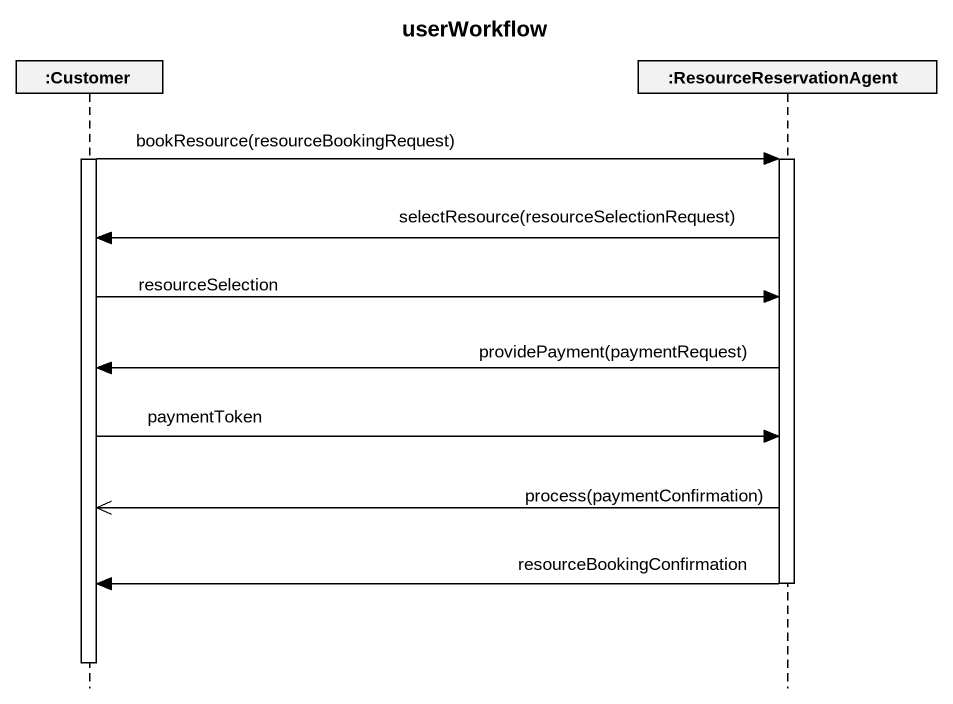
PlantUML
@startuml
title userWorkflow
hide footbox
participant ":Customer" as Customer
participant ":ResourceReservationAgent" as ResourceReservationAgent

activate Customer
Customer -> ResourceReservationAgent : bookResource(resourceBookingRequest)
activate ResourceReservationAgent
ResourceReservationAgent -> Customer : selectResource(resourceSelectionRequest)
Customer -> ResourceReservationAgent : resourceSelection
ResourceReservationAgent -> Customer : providePayment(paymentRequest)
Customer -> ResourceReservationAgent : paymentToken
ResourceReservationAgent ->> Customer : process(paymentConfirmation)
ResourceReservationAgent -> Customer : resourceBookingConfirmation
deactivate ResourceReservationAgent
deactivate Customer
@enduml
